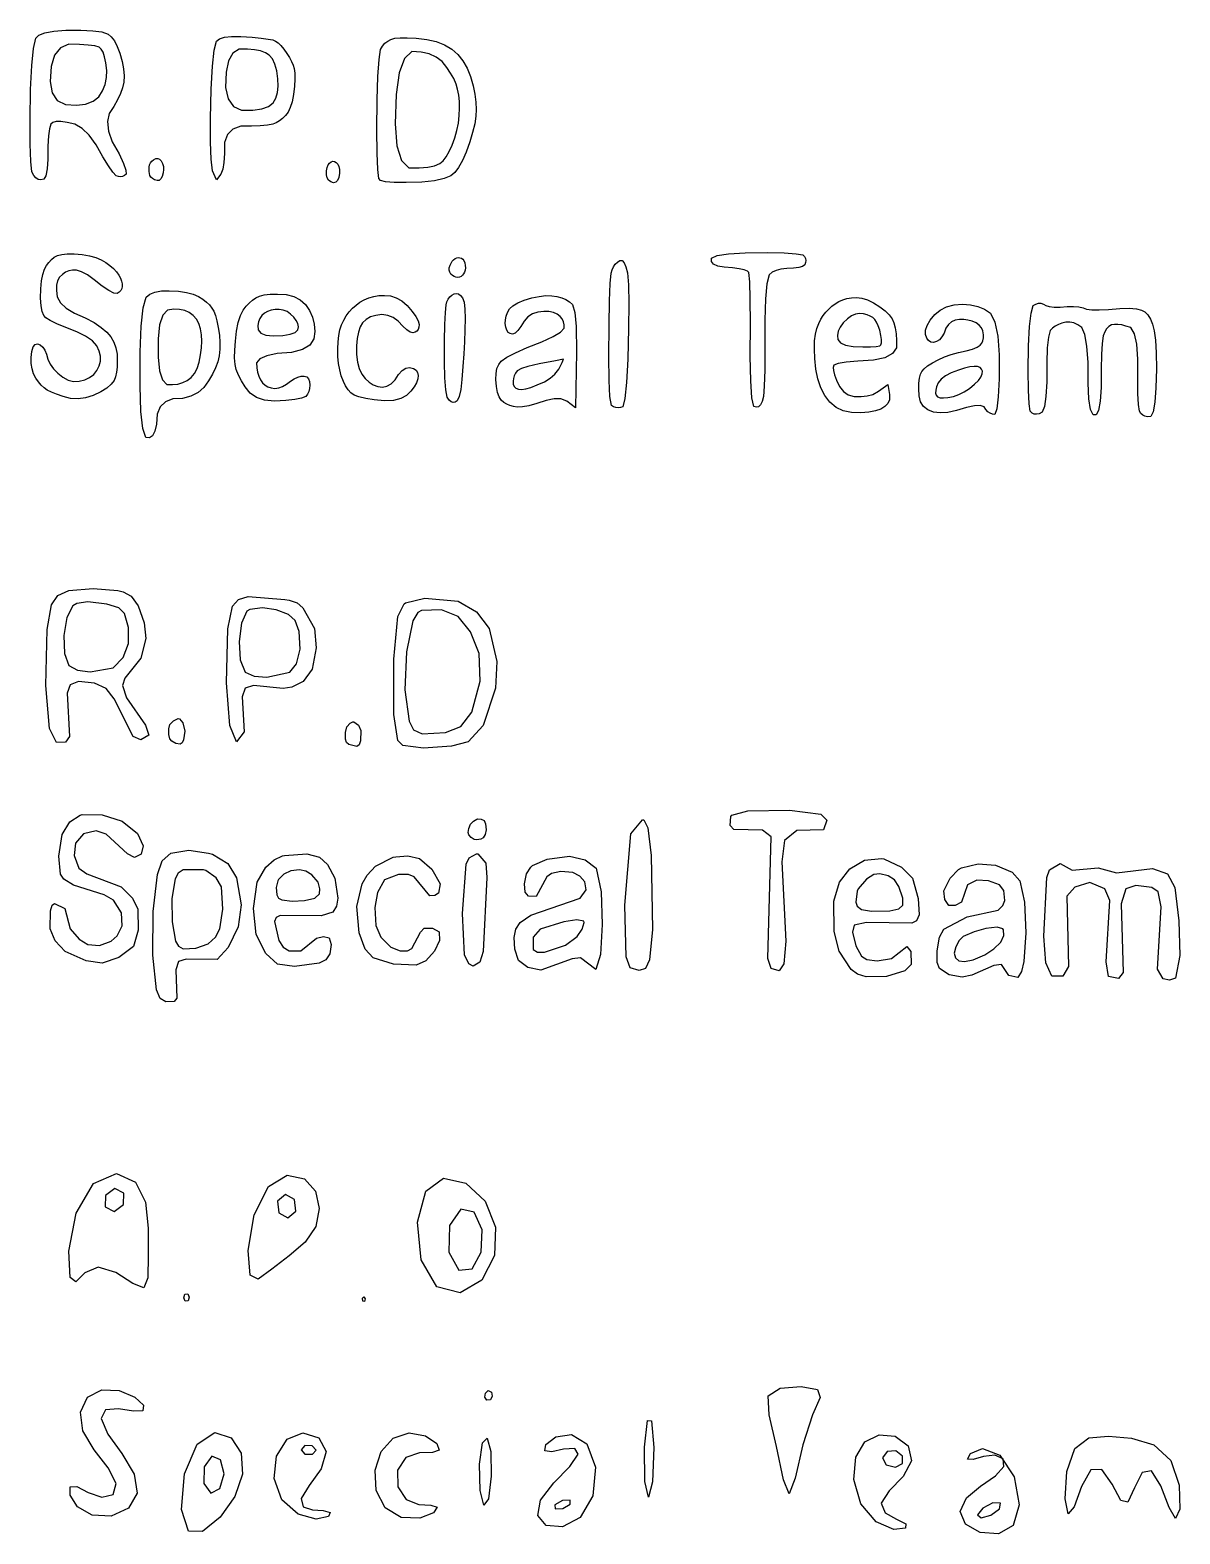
# Model space of a CAD drawing. Header units: millimetres. Extents: x -0.3 to 47.1, y -12.7 to 18.
# Drawn here: x 24.7 to 47.14, y -12.48 to 16.86 of the extents above; entities that cross this region are included whole.
import ezdxf

# ---------------------------------------------------------------- set-up
doc = ezdxf.new("R2010")
doc.units = ezdxf.units.MM
for name, color, linetype in [('catmull', 4, 'Continuous'), ('chalkin', 5, 'Continuous'), ('gaussian', 6, 'Continuous')]:
    doc.layers.add(name, color=color, linetype=linetype)

msp = doc.modelspace()

# ---------------------------------------------------------------- linework, layer by layer
at = {"layer": 'catmull'}
for points in [[(26.518, 5.903), (26.669, 5.817), (26.81, 5.626), (26.923, 5.298), (26.957, 4.991), (26.858, 4.611), (26.55, 4.219), (26.502, 4.072), (26.583, 3.833), (26.954, 3.303), (27.016, 3.106), (26.863, 3.018), (26.709, 3.079), (26.342, 3.815), (26.187, 4.014), (25.958, 4.121), (25.646, 4.156), (25.485, 4.085), (25.424, 3.927), (25.469, 3.077), (25.394, 2.968), (25.218, 2.963), (25.077, 3.236), (25.009, 4.074), (25.034, 5.165), (25.119, 5.646), (25.238, 5.83), (25.457, 5.927), (25.931, 5.969), (26.409, 5.931)], [(25.533, 5.629), (25.417, 5.399), (25.361, 5.05), (25.372, 4.699), (25.458, 4.462), (25.626, 4.373), (25.87, 4.342), (26.32, 4.42), (26.514, 4.622), (26.618, 4.892), (26.621, 5.209), (26.543, 5.48), (26.433, 5.589), (26.198, 5.662), (25.827, 5.706), (25.609, 5.674)], [(29.757, 5.737), (29.911, 5.685), (30.022, 5.587), (30.25, 5.189), (30.279, 4.812), (30.204, 4.395), (30.028, 4.155), (29.805, 4.041), (29.637, 4.018), (29.057, 4.076), (28.895, 4.023), (28.841, 3.855), (28.879, 3.17), (28.73, 2.979), (28.597, 3.294), (28.535, 4.126), (28.559, 5.179), (28.647, 5.621), (28.767, 5.755), (28.956, 5.811), (29.673, 5.755)], [(28.928, 5.522), (28.826, 5.291), (28.781, 4.934), (28.802, 4.575), (28.895, 4.337), (29.071, 4.257), (29.321, 4.239), (29.765, 4.337), (29.901, 4.497), (29.972, 4.783), (29.949, 5.127), (29.873, 5.34), (29.745, 5.46), (29.503, 5.549), (29.236, 5.591), (28.986, 5.56)], [(32.026, 5.687), (32.401, 5.776), (33.052, 5.72), (33.412, 5.511), (33.657, 5.187), (33.807, 4.544), (33.782, 4.023), (33.538, 3.297), (33.245, 2.978), (32.921, 2.89), (32.377, 2.855), (31.976, 2.905), (31.874, 3.003), (31.796, 3.51), (31.795, 4.588), (31.877, 5.422), (32, 5.665)], [(32.266, 5.497), (32.17, 5.336), (32.043, 4.734), (32.014, 3.99), (32.097, 3.38), (32.183, 3.211), (32.351, 3.131), (32.805, 3.159), (33.105, 3.274), (33.319, 3.557), (33.481, 4.16), (33.464, 4.699), (33.291, 5.125), (33.055, 5.418), (32.725, 5.549), (32.336, 5.541)], [(27.612, 3.426), (27.681, 3.345), (27.721, 3.184), (27.694, 3.017), (27.664, 2.955), (27.625, 2.932), (27.543, 2.946), (27.464, 2.988), (27.426, 3.036), (27.409, 3.118), (27.408, 3.228), (27.427, 3.317), (27.495, 3.388), (27.592, 3.429)], [(31.015, 3.368), (31.109, 3.304), (31.156, 3.199), (31.146, 2.998), (31.118, 2.918), (31.077, 2.888), (30.919, 2.926), (30.875, 2.963), (30.852, 3.027), (30.853, 3.158), (30.883, 3.269), (30.943, 3.339), (30.999, 3.367)], [(25.715, 1.555), (26.109, 1.549), (26.498, 1.431), (26.795, 1.19), (26.908, 0.946), (26.865, 0.787), (26.734, 0.718), (26.603, 0.789), (26.185, 1.176), (25.99, 1.242), (25.739, 1.18), (25.583, 1), (25.562, 0.759), (25.649, 0.511), (25.807, 0.4), (26.477, 0.147), (26.7, -0.073), (26.802, -0.287), (26.809, -0.697), (26.718, -1.014), (26.432, -1.234), (26.104, -1.344), (25.794, -1.299), (25.383, -1.114), (25.19, -0.906), (25.094, -0.673), (25.095, -0.319), (25.128, -0.212), (25.173, -0.178), (25.375, -0.276), (25.483, -0.673), (25.659, -0.871), (25.825, -0.978), (26.055, -0.995), (26.284, -0.911), (26.398, -0.807), (26.494, -0.614), (26.485, -0.359), (26.328, -0.11), (26.146, -0.006), (25.546, 0.182), (25.36, 0.297), (25.293, 0.395), (25.259, 0.748), (25.323, 1.169), (25.475, 1.414), (25.678, 1.545)], [(33.434, 1.472), (33.5, 1.469), (33.558, 1.439), (33.589, 1.373), (33.602, 1.257), (33.582, 1.171), (33.539, 1.103), (33.494, 1.074), (33.419, 1.061), (33.365, 1.073), (33.306, 1.111), (33.26, 1.164), (33.249, 1.206), (33.262, 1.288), (33.296, 1.368), (33.351, 1.431), (33.417, 1.468)], [(38.395, 1.546), (38.702, 1.632), (39.517, 1.645), (40.126, 1.563), (40.245, 1.449), (40.184, 1.257), (39.662, 1.248), (39.422, 1.049), (39.368, 0.634), (39.447, -0.912), (39.405, -1.352), (39.318, -1.492), (39.161, -1.443), (39.094, -1.25), (39.157, 1.124), (38.989, 1.255), (38.433, 1.264), (38.357, 1.345), (38.374, 1.52)], [(36.672, 1.455), (36.751, 1.295), (36.817, 0.757), (36.844, -0.688), (36.786, -1.276), (36.71, -1.449), (36.587, -1.488), (36.409, -1.432), (36.329, -1.219), (36.306, -0.213), (36.421, 1.183), (36.652, 1.457)], [(28.258, 0.784), (28.557, 0.601), (28.73, 0.321), (28.821, -0.203), (28.758, -0.632), (28.567, -1.039), (28.349, -1.269), (27.743, -1.263), (27.595, -1.311), (27.543, -1.474), (27.565, -2.022), (27.509, -2.09), (27.346, -2.096), (27.235, -2.03), (27.164, -1.86), (27.092, -1.188), (27.103, -0.334), (27.184, 0.388), (27.275, 0.653), (27.448, 0.802), (27.794, 0.86), (28.18, 0.807)], [(29.666, 0.76), (30.1, 0.788), (30.345, 0.726), (30.504, 0.583), (30.647, 0.314), (30.703, -0.073), (30.678, -0.23), (30.61, -0.35), (30.382, -0.417), (29.577, -0.409), (29.5, -0.45), (29.467, -0.531), (29.554, -0.902), (29.637, -1.027), (29.755, -1.099), (29.98, -1.104), (30.287, -0.855), (30.424, -0.824), (30.535, -0.847), (30.576, -0.979), (30.551, -1.163), (30.472, -1.276), (30.343, -1.341), (29.861, -1.41), (29.525, -1.361), (29.3, -1.151), (29.112, -0.781), (29.061, -0.278), (29.132, 0.24), (29.299, 0.533), (29.46, 0.672), (29.625, 0.75)], [(31.835, 0.735), (32.069, 0.753), (32.299, 0.702), (32.541, 0.49), (32.704, 0.208), (32.672, 0.023), (32.595, -0.024), (32.498, -0.027), (32.194, 0.339), (32.086, 0.386), (31.888, 0.389), (31.618, 0.285), (31.477, 0.039), (31.425, -0.254), (31.443, -0.609), (31.541, -0.838), (31.736, -1.029), (31.923, -1.099), (32.067, -1.101), (32.151, -1.055), (32.316, -0.735), (32.39, -0.657), (32.552, -0.658), (32.68, -0.731), (32.687, -0.899), (32.593, -1.109), (32.424, -1.299), (32.231, -1.382), (31.79, -1.36), (31.396, -1.235), (31.236, -1.071), (31.119, -0.748), (31.077, -0.235), (31.177, 0.208), (31.276, 0.376), (31.442, 0.549), (31.787, 0.725)], [(33.434, 0.793), (33.591, 0.611), (33.615, 0.33), (33.541, -1.115), (33.475, -1.32), (33.346, -1.403), (33.263, -1.357), (33.177, -1.178), (33.134, -0.373), (33.207, 0.592), (33.269, 0.713), (33.412, 0.793)], [(34.502, 0.561), (34.786, 0.686), (35.227, 0.744), (35.529, 0.677), (35.747, 0.512), (35.845, 0.048), (35.864, -0.586), (35.828, -1.176), (35.736, -1.468), (35.438, -1.236), (35.274, -1.258), (34.665, -1.479), (34.411, -1.427), (34.23, -1.291), (34.157, -1.072), (34.144, -0.842), (34.176, -0.676), (34.259, -0.552), (34.468, -0.408), (35.436, -0.074), (35.549, 0.087), (35.521, 0.246), (35.428, 0.356), (35.289, 0.428), (35.055, 0.445), (34.874, 0.404), (34.784, 0.34), (34.577, -0.044), (34.424, -0.037), (34.358, 0.045), (34.344, 0.208), (34.385, 0.398), (34.471, 0.533)], [(41.36, 0.693), (41.701, 0.528), (41.916, 0.314), (42.027, -0.078), (42.05, -0.397), (41.997, -0.516), (41.904, -0.564), (41.02, -0.55), (40.779, -0.598), (40.747, -0.739), (40.813, -1.006), (40.924, -1.203), (41.024, -1.271), (41.231, -1.298), (41.509, -1.253), (41.805, -1.014), (41.887, -1.112), (41.89, -1.369), (41.767, -1.489), (41.409, -1.602), (41.013, -1.609), (40.846, -1.559), (40.721, -1.467), (40.489, -1.108), (40.386, -0.722), (40.381, -0.131), (40.49, 0.238), (40.697, 0.495), (40.979, 0.669), (41.31, 0.703)], [(42.875, 0.519), (43.198, 0.597), (43.538, 0.569), (43.864, 0.43), (44.01, 0.263), (44.106, -0.155), (44.128, -0.751), (44.087, -1.308), (44.046, -1.504), (43.973, -1.622), (43.795, -1.584), (43.654, -1.369), (43.503, -1.387), (43.076, -1.574), (42.884, -1.617), (42.63, -1.57), (42.445, -1.443), (42.402, -1.327), (42.399, -1.099), (42.443, -0.834), (42.527, -0.681), (42.983, -0.441), (43.587, -0.309), (43.683, -0.218), (43.718, -0.119), (43.702, 0.075), (43.612, 0.189), (43.398, 0.264), (43.175, 0.275), (42.989, 0.188), (42.875, -0.151), (42.749, -0.217), (42.627, -0.218), (42.547, -0.098), (42.527, 0.072), (42.651, 0.316), (42.816, 0.482)], [(44.59, 0.478), (44.797, 0.602), (45.035, 0.471), (45.542, 0.519), (45.895, 0.417), (46.598, 0.503), (46.891, 0.4), (47.034, 0.136), (47.117, -0.514), (47.136, -1.193), (47.049, -1.634), (46.929, -1.677), (46.809, -1.65), (46.701, -1.46), (46.767, -0.246), (46.71, 0.047), (46.585, 0.135), (46.273, 0.174), (46.082, 0.106), (45.989, -0.185), (46.027, -1.521), (45.934, -1.64), (45.741, -1.601), (45.696, -1.319), (45.769, -0.119), (45.669, 0.108), (45.38, 0.233), (45.083, 0.139), (44.929, -0.035), (44.963, -1.405), (44.849, -1.593), (44.637, -1.599), (44.52, -1.334), (44.48, -0.813), (44.541, 0.331)], [(28.084, 0.478), (27.688, 0.477), (27.587, 0.412), (27.53, 0.3), (27.468, -0.081), (27.471, -0.538), (27.538, -0.91), (27.595, -1.013), (27.687, -1.061), (27.931, -1.051), (28.173, -0.963), (28.32, -0.837), (28.403, -0.674), (28.462, -0.289), (28.432, 0.147), (28.332, 0.323), (28.129, 0.463)], [(29.533, 0.263), (29.503, 0.133), (29.512, -0.009), (29.55, -0.077), (29.609, -0.107), (29.811, -0.134), (30.054, -0.122), (30.254, -0.077), (30.344, 0.008), (30.356, 0.107), (30.32, 0.24), (30.196, 0.382), (30.08, 0.453), (29.957, 0.477), (29.785, 0.457), (29.652, 0.394), (29.549, 0.292)], [(40.838, 0.064), (40.814, -0.153), (40.84, -0.23), (40.922, -0.292), (41.119, -0.327), (41.472, -0.321), (41.652, -0.285), (41.732, -0.209), (41.727, -0.071), (41.654, 0.155), (41.565, 0.285), (41.442, 0.36), (41.282, 0.399), (41.161, 0.387), (41.019, 0.298), (40.86, 0.11)], [(35.504, -0.524), (35.367, -0.5), (35.113, -0.536), (34.651, -0.681), (34.519, -0.838), (34.513, -1.076), (34.599, -1.127), (34.739, -1.126), (35.147, -0.99), (35.375, -0.825), (35.473, -0.679), (35.513, -0.55)], [(43.679, -0.673), (43.569, -0.642), (43.35, -0.668), (43.12, -0.728), (42.908, -0.824), (42.829, -0.898), (42.76, -1.023), (42.733, -1.146), (42.758, -1.237), (42.822, -1.294), (42.929, -1.31), (43.102, -1.276), (43.329, -1.182), (43.505, -1.065), (43.643, -0.931), (43.698, -0.8), (43.69, -0.691)]]:
    msp.add_lwpolyline(points, close=True, dxfattribs=at)
at = {"layer": 'chalkin'}
for points in [[(26.221, 16.784), (26.285, 16.73), (26.345, 16.65), (26.4, 16.543), (26.45, 16.41), (26.496, 16.251), (26.524, 16.104), (26.534, 15.969), (26.527, 15.847), (26.502, 15.737), (26.461, 15.621), (26.404, 15.499), (26.331, 15.371), (26.242, 15.236), (26.208, 15.076), (26.229, 14.891), (26.304, 14.68), (26.435, 14.444), (26.524, 14.26), (26.571, 14.129), (26.577, 14.05), (26.542, 14.023), (26.505, 14.006), (26.466, 14), (26.424, 14.004), (26.381, 14.019), (26.315, 14.088), (26.229, 14.212), (26.12, 14.391), (25.989, 14.625), (25.854, 14.809), (25.715, 14.943), (25.57, 15.026), (25.421, 15.059), (25.3, 15.076), (25.207, 15.076), (25.142, 15.059), (25.104, 15.026), (25.076, 14.938), (25.058, 14.795), (25.048, 14.597), (25.048, 14.345), (25.034, 14.153), (25.006, 14.021), (24.965, 13.95), (24.909, 13.94), (24.858, 13.949), (24.812, 13.978), (24.772, 14.027), (24.737, 14.095), (24.713, 14.297), (24.701, 14.633), (24.699, 15.101), (24.71, 15.704), (24.732, 16.171), (24.766, 16.504), (24.812, 16.701), (24.87, 16.763), (24.987, 16.81), (25.162, 16.842), (25.395, 16.859), (25.687, 16.861), (25.922, 16.849), (26.1, 16.824)], [(29.438, 16.668), (29.487, 16.647), (29.54, 16.61), (29.595, 16.558), (29.652, 16.489), (29.712, 16.404), (29.762, 16.324), (29.803, 16.248), (29.833, 16.177), (29.854, 16.111), (29.865, 16.02), (29.866, 15.905), (29.857, 15.766), (29.838, 15.603), (29.812, 15.463), (29.776, 15.348), (29.733, 15.258), (29.681, 15.192), (29.625, 15.135), (29.565, 15.089), (29.501, 15.052), (29.433, 15.025), (29.33, 15.005), (29.192, 14.991), (29.02, 14.984), (28.812, 14.984), (28.656, 14.931), (28.551, 14.825), (28.496, 14.665), (28.492, 14.451), (28.479, 14.279), (28.458, 14.149), (28.42, 14.048), (28.336, 13.941), (28.262, 14.118), (28.232, 14.342), (28.221, 14.672), (28.222, 15.128), (28.235, 15.71), (28.258, 16.157), (28.292, 16.47), (28.337, 16.648), (28.393, 16.692), (28.491, 16.721), (28.629, 16.735), (28.809, 16.735), (29.031, 16.721), (29.21, 16.705), (29.345, 16.687)], [(25.112, 16.153), (25.093, 15.861), (25.133, 15.64), (25.231, 15.489), (25.388, 15.408), (25.603, 15.398), (25.783, 15.419), (25.928, 15.473), (26.038, 15.559), (26.113, 15.677), (26.164, 15.802), (26.192, 15.935), (26.196, 16.075), (26.178, 16.222), (26.153, 16.34), (26.123, 16.43), (26.088, 16.492), (26.046, 16.525), (25.962, 16.551), (25.836, 16.569), (25.667, 16.581), (25.456, 16.585), (25.293, 16.515), (25.178, 16.371)], [(28.523, 16.039), (28.514, 15.743), (28.562, 15.521), (28.667, 15.373), (28.828, 15.299), (29.045, 15.299), (29.221, 15.323), (29.354, 15.369), (29.446, 15.439), (29.496, 15.532), (29.527, 15.641), (29.541, 15.767), (29.536, 15.908), (29.513, 16.065), (29.478, 16.195), (29.429, 16.298), (29.367, 16.373), (29.293, 16.42), (29.197, 16.456), (29.079, 16.478), (28.939, 16.489), (28.777, 16.487), (28.654, 16.411), (28.569, 16.262)], [(31.741, 16.68), (31.814, 16.701), (31.92, 16.711), (32.06, 16.711), (32.233, 16.701), (32.44, 16.68), (32.625, 16.638), (32.787, 16.575), (32.928, 16.491), (33.046, 16.385), (33.146, 16.261), (33.229, 16.118), (33.294, 15.957), (33.342, 15.776), (33.376, 15.609), (33.397, 15.453), (33.404, 15.311), (33.398, 15.18), (33.375, 15.032), (33.335, 14.866), (33.28, 14.683), (33.207, 14.482), (33.134, 14.315), (33.061, 14.182), (32.987, 14.082), (32.912, 14.016), (32.78, 13.963), (32.591, 13.923), (32.344, 13.897), (32.039, 13.885), (31.803, 13.886), (31.636, 13.899), (31.536, 13.925), (31.505, 13.965), (31.483, 14.142), (31.471, 14.457), (31.468, 14.909), (31.474, 15.499), (31.488, 15.958), (31.51, 16.286), (31.539, 16.484), (31.577, 16.55), (31.623, 16.605), (31.678, 16.648)], [(31.842, 15.602), (31.821, 15.03), (31.856, 14.601), (31.946, 14.316), (32.091, 14.173), (32.292, 14.173), (32.459, 14.187), (32.593, 14.215), (32.693, 14.257), (32.759, 14.313), (32.821, 14.391), (32.88, 14.491), (32.936, 14.614), (32.988, 14.759), (33.028, 14.904), (33.057, 15.048), (33.074, 15.192), (33.079, 15.336), (33.076, 15.47), (33.064, 15.593), (33.042, 15.706), (33.012, 15.808), (32.966, 15.914), (32.905, 16.022), (32.829, 16.133), (32.738, 16.246), (32.624, 16.334), (32.488, 16.397), (32.328, 16.433), (32.146, 16.443), (32.004, 16.308), (31.903, 16.028)], [(27.259, 14.311), (27.286, 14.259), (27.301, 14.202), (27.305, 14.141), (27.298, 14.076), (27.279, 14.005), (27.253, 13.957), (27.219, 13.93), (27.177, 13.924), (27.127, 13.941), (27.087, 13.963), (27.058, 13.991), (27.038, 14.024), (27.028, 14.063), (27.023, 14.103), (27.022, 14.145), (27.025, 14.187), (27.033, 14.231), (27.049, 14.27), (27.075, 14.303), (27.11, 14.331), (27.153, 14.354), (27.192, 14.358), (27.228, 14.344)], [(30.672, 14.281), (30.705, 14.247), (30.727, 14.201), (30.737, 14.142), (30.736, 14.07), (30.724, 13.985), (30.7, 13.926), (30.666, 13.892), (30.621, 13.883), (30.565, 13.9), (30.524, 13.931), (30.497, 13.978), (30.484, 14.039), (30.486, 14.116), (30.496, 14.18), (30.514, 14.23), (30.539, 14.268), (30.572, 14.293), (30.606, 14.303), (30.639, 14.299)], [(25.558, 12.495), (25.715, 12.48), (25.856, 12.456), (25.98, 12.422), (26.088, 12.378), (26.179, 12.324), (26.259, 12.268), (26.327, 12.208), (26.384, 12.147), (26.429, 12.083), (26.464, 12.022), (26.486, 11.965), (26.498, 11.912), (26.498, 11.862), (26.488, 11.818), (26.468, 11.78), (26.439, 11.747), (26.399, 11.72), (26.331, 11.731), (26.234, 11.78), (26.107, 11.866), (25.952, 11.991), (25.817, 12.084), (25.701, 12.146), (25.604, 12.177), (25.528, 12.177), (25.456, 12.163), (25.39, 12.137), (25.329, 12.096), (25.273, 12.042), (25.235, 11.971), (25.216, 11.883), (25.214, 11.778), (25.231, 11.656), (25.295, 11.542), (25.407, 11.435), (25.566, 11.336), (25.773, 11.245), (25.947, 11.154), (26.089, 11.061), (26.199, 10.969), (26.275, 10.876), (26.334, 10.773), (26.374, 10.66), (26.396, 10.537), (26.4, 10.405), (26.397, 10.287), (26.385, 10.185), (26.366, 10.097), (26.339, 10.025), (26.282, 9.952), (26.195, 9.878), (26.078, 9.804), (25.931, 9.73), (25.784, 9.684), (25.637, 9.666), (25.49, 9.677), (25.343, 9.716), (25.218, 9.756), (25.115, 9.796), (25.033, 9.837), (24.973, 9.879), (24.916, 9.931), (24.864, 9.996), (24.814, 10.071), (24.769, 10.158), (24.738, 10.254), (24.723, 10.359), (24.722, 10.472), (24.737, 10.594), (24.762, 10.68), (24.797, 10.73), (24.842, 10.743), (24.898, 10.72), (24.947, 10.678), (24.988, 10.617), (25.022, 10.537), (25.049, 10.438), (25.094, 10.343), (25.158, 10.253), (25.239, 10.168), (25.338, 10.087), (25.441, 10.033), (25.546, 10.008), (25.655, 10.009), (25.767, 10.038), (25.862, 10.083), (25.941, 10.143), (26.003, 10.218), (26.048, 10.309), (26.071, 10.403), (26.071, 10.499), (26.048, 10.598), (26.003, 10.7), (25.915, 10.796), (25.784, 10.889), (25.612, 10.976), (25.396, 11.059), (25.224, 11.132), (25.094, 11.195), (25.008, 11.248), (24.965, 11.292), (24.933, 11.37), (24.913, 11.483), (24.905, 11.63), (24.91, 11.813), (24.923, 11.967), (24.946, 12.095), (24.978, 12.195), (25.019, 12.267), (25.065, 12.33), (25.116, 12.384), (25.172, 12.428), (25.232, 12.464), (25.316, 12.486), (25.425, 12.497)], [(33.087, 12.421), (33.118, 12.413), (33.144, 12.394), (33.165, 12.364), (33.18, 12.323), (33.191, 12.271), (33.194, 12.224), (33.189, 12.18), (33.178, 12.141), (33.159, 12.105), (33.137, 12.078), (33.11, 12.057), (33.079, 12.043), (33.044, 12.037), (33.009, 12.04), (32.975, 12.051), (32.941, 12.072), (32.908, 12.101), (32.887, 12.136), (32.878, 12.176), (32.88, 12.222), (32.895, 12.274), (32.913, 12.317), (32.936, 12.353), (32.963, 12.382), (32.994, 12.403), (33.025, 12.416), (33.056, 12.422)], [(36.325, 12.243), (36.356, 12.127), (36.375, 11.889), (36.383, 11.529), (36.378, 11.046), (36.361, 10.442), (36.337, 9.985), (36.305, 9.675), (36.265, 9.513), (36.218, 9.499), (36.172, 9.494), (36.127, 9.499), (36.084, 9.514), (36.043, 9.539), (36.013, 9.71), (35.996, 10.028), (35.99, 10.493), (35.996, 11.103), (36.006, 11.578), (36.019, 11.917), (36.036, 12.119), (36.057, 12.185), (36.085, 12.243), (36.119, 12.293), (36.16, 12.334), (36.207, 12.367), (36.251, 12.363), (36.29, 12.322)], [(38.65, 12.514), (39.083, 12.519), (39.415, 12.513), (39.647, 12.499), (39.779, 12.475), (39.81, 12.442), (39.829, 12.406), (39.836, 12.368), (39.832, 12.327), (39.815, 12.284), (39.77, 12.25), (39.697, 12.228), (39.595, 12.215), (39.464, 12.213), (39.351, 12.199), (39.256, 12.173), (39.178, 12.136), (39.118, 12.086), (39.074, 11.913), (39.046, 11.618), (39.034, 11.201), (39.039, 10.66), (39.036, 10.232), (39.025, 9.915), (39.008, 9.71), (38.983, 9.617), (38.952, 9.551), (38.914, 9.513), (38.871, 9.502), (38.821, 9.518), (38.785, 9.69), (38.762, 10.016), (38.753, 10.497), (38.757, 11.132), (38.753, 11.616), (38.742, 11.949), (38.723, 12.129), (38.696, 12.158), (38.634, 12.183), (38.538, 12.204), (38.407, 12.22), (38.241, 12.233), (38.118, 12.258), (38.036, 12.296), (37.996, 12.348), (37.998, 12.412), (38.108, 12.461), (38.325, 12.495)], [(27.988, 11.666), (28.071, 11.612), (28.142, 11.556), (28.201, 11.498), (28.248, 11.438), (28.283, 11.376), (28.316, 11.292), (28.345, 11.186), (28.37, 11.059), (28.393, 10.91), (28.404, 10.768), (28.402, 10.635), (28.387, 10.509), (28.36, 10.391), (28.317, 10.27), (28.258, 10.146), (28.183, 10.018), (28.092, 9.888), (27.977, 9.788), (27.837, 9.717), (27.673, 9.677), (27.484, 9.666), (27.339, 9.611), (27.238, 9.511), (27.18, 9.365), (27.166, 9.174), (27.136, 9.034), (27.091, 8.944), (27.031, 8.905), (26.955, 8.916), (26.899, 9.088), (26.863, 9.423), (26.846, 9.919), (26.849, 10.577), (26.87, 11.085), (26.907, 11.443), (26.963, 11.651), (27.035, 11.709), (27.134, 11.749), (27.261, 11.772), (27.414, 11.777), (27.594, 11.765), (27.75, 11.742), (27.881, 11.709)], [(29.527, 11.709), (29.697, 11.701), (29.844, 11.664), (29.969, 11.6), (30.072, 11.508), (30.153, 11.388), (30.21, 11.261), (30.243, 11.126), (30.253, 10.984), (30.238, 10.835), (30.158, 10.717), (30.012, 10.63), (29.8, 10.574), (29.523, 10.55), (29.316, 10.507), (29.181, 10.447), (29.116, 10.369), (29.122, 10.274), (29.137, 10.188), (29.161, 10.11), (29.193, 10.041), (29.235, 9.981), (29.284, 9.934), (29.341, 9.9), (29.406, 9.879), (29.478, 9.87), (29.552, 9.88), (29.626, 9.907), (29.702, 9.951), (29.778, 10.013), (29.851, 10.06), (29.921, 10.092), (29.986, 10.11), (30.049, 10.112), (30.097, 10.095), (30.131, 10.06), (30.151, 10.006), (30.157, 9.934), (30.153, 9.868), (30.139, 9.81), (30.114, 9.76), (30.079, 9.716), (29.996, 9.68), (29.867, 9.652), (29.69, 9.632), (29.467, 9.62), (29.276, 9.641), (29.117, 9.694), (28.992, 9.781), (28.898, 9.901), (28.823, 10.017), (28.765, 10.129), (28.724, 10.237), (28.702, 10.34), (28.691, 10.467), (28.692, 10.617), (28.705, 10.791), (28.73, 10.987), (28.763, 11.154), (28.806, 11.291), (28.857, 11.397), (28.917, 11.474), (28.979, 11.54), (29.042, 11.595), (29.107, 11.639), (29.173, 11.672), (29.265, 11.695), (29.383, 11.707)], [(31.616, 11.684), (31.732, 11.676), (31.844, 11.641), (31.951, 11.579), (32.055, 11.49), (32.154, 11.374), (32.227, 11.273), (32.274, 11.188), (32.294, 11.119), (32.288, 11.065), (32.272, 11.022), (32.247, 10.988), (32.213, 10.966), (32.17, 10.953), (32.115, 10.969), (32.049, 11.012), (31.971, 11.084), (31.882, 11.183), (31.785, 11.254), (31.679, 11.296), (31.565, 11.31), (31.443, 11.296), (31.34, 11.265), (31.255, 11.217), (31.188, 11.153), (31.141, 11.072), (31.105, 10.97), (31.081, 10.846), (31.069, 10.7), (31.069, 10.532), (31.086, 10.384), (31.121, 10.257), (31.172, 10.15), (31.24, 10.063), (31.315, 9.994), (31.395, 9.943), (31.482, 9.911), (31.576, 9.896), (31.663, 9.912), (31.745, 9.959), (31.821, 10.036), (31.891, 10.144), (31.962, 10.22), (32.034, 10.264), (32.106, 10.277), (32.178, 10.259), (32.23, 10.227), (32.262, 10.183), (32.274, 10.125), (32.266, 10.055), (32.239, 9.98), (32.194, 9.901), (32.129, 9.819), (32.047, 9.732), (31.934, 9.671), (31.791, 9.637), (31.618, 9.629), (31.415, 9.648), (31.248, 9.673), (31.116, 9.704), (31.021, 9.741), (30.961, 9.784), (30.906, 9.843), (30.856, 9.918), (30.812, 10.008), (30.772, 10.114), (30.742, 10.23), (30.72, 10.357), (30.707, 10.496), (30.703, 10.645), (30.708, 10.781), (30.723, 10.904), (30.746, 11.014), (30.779, 11.112), (30.82, 11.202), (30.869, 11.286), (30.925, 11.363), (30.99, 11.434), (31.06, 11.496), (31.137, 11.551), (31.219, 11.598), (31.308, 11.638), (31.404, 11.665), (31.507, 11.681)], [(33.099, 11.686), (33.139, 11.641), (33.167, 11.551), (33.183, 11.416), (33.188, 11.237), (33.182, 11.013), (33.173, 10.782), (33.161, 10.544), (33.145, 10.299), (33.126, 10.046), (33.102, 9.85), (33.072, 9.71), (33.036, 9.627), (32.995, 9.6), (32.954, 9.594), (32.915, 9.608), (32.877, 9.644), (32.84, 9.7), (32.812, 9.843), (32.795, 10.074), (32.787, 10.392), (32.789, 10.798), (32.795, 11.118), (32.804, 11.352), (32.817, 11.5), (32.833, 11.562), (32.857, 11.615), (32.888, 11.658), (32.927, 11.692), (32.972, 11.717), (33.016, 11.725), (33.059, 11.714)], [(34.339, 11.591), (34.492, 11.637), (34.633, 11.667), (34.761, 11.681), (34.877, 11.68), (34.98, 11.663), (35.073, 11.638), (35.155, 11.604), (35.226, 11.561), (35.286, 11.509), (35.329, 11.349), (35.355, 11.081), (35.361, 10.584), (35.343, 9.494), (35.175, 9.624), (35.055, 9.667), (34.927, 9.666), (34.771, 9.635), (34.589, 9.575), (34.434, 9.533), (34.305, 9.51), (34.204, 9.504), (34.129, 9.516), (34.061, 9.536), (33.999, 9.563), (33.943, 9.597), (33.893, 9.639), (33.853, 9.704), (33.822, 9.793), (33.8, 9.906), (33.788, 10.042), (33.791, 10.16), (33.81, 10.26), (33.844, 10.34), (33.893, 10.403), (34.003, 10.478), (34.171, 10.566), (34.4, 10.667), (34.687, 10.78), (34.904, 10.882), (35.049, 10.971), (35.122, 11.047), (35.124, 11.112), (35.111, 11.171), (35.083, 11.226), (35.041, 11.276), (34.983, 11.322), (34.91, 11.353), (34.823, 11.369), (34.722, 11.372), (34.606, 11.359), (34.503, 11.323), (34.414, 11.264), (34.339, 11.182), (34.276, 11.076), (34.218, 10.999), (34.163, 10.951), (34.112, 10.93), (34.064, 10.939), (34.026, 10.964), (33.999, 11.005), (33.98, 11.063), (33.972, 11.138), (33.975, 11.211), (33.99, 11.282), (34.016, 11.352), (34.053, 11.42), (34.119, 11.483), (34.214, 11.54)], [(41.156, 11.54), (41.282, 11.464), (41.385, 11.386), (41.465, 11.307), (41.521, 11.228), (41.554, 11.147), (41.579, 11.05), (41.596, 10.937), (41.604, 10.808), (41.604, 10.663), (41.529, 10.551), (41.379, 10.47), (41.154, 10.421), (40.853, 10.405), (40.625, 10.382), (40.469, 10.354), (40.384, 10.321), (40.372, 10.281), (40.377, 10.22), (40.398, 10.137), (40.437, 10.033), (40.493, 9.907), (40.569, 9.811), (40.664, 9.747), (40.779, 9.714), (40.913, 9.712), (41.035, 9.725), (41.142, 9.754), (41.257, 9.814), (41.438, 9.949), (41.471, 9.749), (41.466, 9.647), (41.434, 9.578), (41.378, 9.518), (41.3, 9.469), (41.195, 9.432), (41.065, 9.408), (40.908, 9.397), (40.726, 9.399), (40.565, 9.434), (40.425, 9.501), (40.307, 9.601), (40.209, 9.734), (40.131, 9.885), (40.072, 10.056), (40.032, 10.246), (40.012, 10.455), (40.003, 10.639), (40.008, 10.797), (40.024, 10.93), (40.053, 11.038), (40.088, 11.135), (40.128, 11.221), (40.174, 11.296), (40.226, 11.36), (40.282, 11.419), (40.344, 11.473), (40.409, 11.522), (40.48, 11.565), (40.556, 11.599), (40.639, 11.624), (40.728, 11.64), (40.823, 11.646), (40.926, 11.631), (41.037, 11.596)], [(42.73, 11.5), (42.896, 11.512), (43.05, 11.502), (43.191, 11.47), (43.321, 11.416), (43.439, 11.339), (43.527, 11.165), (43.584, 10.893), (43.61, 10.523), (43.606, 10.055), (43.591, 9.705), (43.564, 9.474), (43.525, 9.362), (43.476, 9.368), (43.43, 9.386), (43.387, 9.416), (43.348, 9.458), (43.313, 9.512), (43.239, 9.537), (43.125, 9.533), (42.971, 9.5), (42.779, 9.438), (42.607, 9.402), (42.456, 9.393), (42.326, 9.41), (42.216, 9.453), (42.132, 9.52), (42.075, 9.61), (42.045, 9.723), (42.041, 9.86), (42.044, 9.976), (42.054, 10.071), (42.072, 10.146), (42.097, 10.2), (42.144, 10.255), (42.213, 10.312), (42.305, 10.37), (42.419, 10.43), (42.542, 10.484), (42.674, 10.53), (42.816, 10.57), (42.967, 10.603), (43.088, 10.638), (43.18, 10.674), (43.241, 10.712), (43.272, 10.751), (43.292, 10.799), (43.303, 10.855), (43.303, 10.919), (43.292, 10.992), (43.265, 11.054), (43.22, 11.107), (43.159, 11.15), (43.08, 11.183), (43, 11.205), (42.918, 11.215), (42.835, 11.214), (42.75, 11.202), (42.677, 11.169), (42.617, 11.116), (42.57, 11.043), (42.535, 10.95), (42.493, 10.876), (42.444, 10.821), (42.389, 10.786), (42.327, 10.769), (42.274, 10.775), (42.23, 10.803), (42.196, 10.853), (42.171, 10.925), (42.174, 11.008), (42.205, 11.1), (42.264, 11.202), (42.351, 11.314), (42.458, 11.4), (42.584, 11.463)], [(44.274, 11.486), (44.326, 11.517), (44.376, 11.533), (44.424, 11.533), (44.472, 11.517), (44.517, 11.486), (44.586, 11.466), (44.68, 11.455), (44.797, 11.455), (44.937, 11.466), (45.06, 11.467), (45.163, 11.46), (45.248, 11.444), (45.314, 11.419), (45.419, 11.405), (45.562, 11.402), (45.743, 11.41), (45.962, 11.428), (46.143, 11.433), (46.285, 11.424), (46.388, 11.4), (46.452, 11.363), (46.509, 11.304), (46.559, 11.223), (46.601, 11.121), (46.636, 10.997), (46.661, 10.811), (46.674, 10.563), (46.677, 10.254), (46.668, 9.884), (46.647, 9.605), (46.613, 9.417), (46.566, 9.322), (46.506, 9.318), (46.454, 9.326), (46.411, 9.348), (46.375, 9.383), (46.348, 9.43), (46.329, 9.56), (46.316, 9.773), (46.311, 10.067), (46.313, 10.444), (46.292, 10.734), (46.246, 10.938), (46.177, 11.056), (46.083, 11.087), (45.999, 11.108), (45.923, 11.118), (45.857, 11.118), (45.799, 11.108), (45.748, 11.08), (45.705, 11.036), (45.668, 10.974), (45.639, 10.895), (45.618, 10.747), (45.603, 10.53), (45.596, 10.243), (45.596, 9.887), (45.58, 9.62), (45.549, 9.443), (45.503, 9.356), (45.441, 9.358), (45.393, 9.461), (45.361, 9.665), (45.344, 9.97), (45.342, 10.376), (45.321, 10.693), (45.281, 10.922), (45.221, 11.062), (45.142, 11.114), (45.064, 11.148), (44.987, 11.164), (44.909, 11.163), (44.833, 11.145), (44.764, 11.119), (44.703, 11.086), (44.65, 11.045), (44.604, 10.998), (44.57, 10.869), (44.547, 10.66), (44.536, 10.37), (44.536, 10), (44.521, 9.715), (44.492, 9.516), (44.449, 9.404), (44.391, 9.377), (44.339, 9.365), (44.292, 9.369), (44.251, 9.389), (44.216, 9.424), (44.192, 9.573), (44.178, 9.836), (44.175, 10.213), (44.184, 10.704), (44.203, 11.08), (44.233, 11.34)], [(27.504, 11.415), (27.38, 11.398), (27.287, 11.297), (27.226, 11.111), (27.196, 10.839), (27.199, 10.483), (27.228, 10.216), (27.285, 10.037), (27.369, 9.946), (27.481, 9.944), (27.584, 9.956), (27.678, 9.983), (27.764, 10.025), (27.84, 10.081), (27.905, 10.159), (27.958, 10.259), (27.999, 10.382), (28.028, 10.527), (28.045, 10.664), (28.05, 10.795), (28.043, 10.918), (28.025, 11.034), (27.992, 11.135), (27.944, 11.222), (27.882, 11.295), (27.805, 11.353), (27.717, 11.392), (27.616, 11.413)], [(29.146, 11.097), (29.15, 11.012), (29.201, 10.951), (29.298, 10.912), (29.442, 10.897), (29.632, 10.906), (29.777, 10.927), (29.875, 10.963), (29.927, 11.011), (29.934, 11.073), (29.922, 11.135), (29.893, 11.198), (29.847, 11.26), (29.783, 11.322), (29.714, 11.368), (29.64, 11.398), (29.562, 11.412), (29.479, 11.41), (29.404, 11.397), (29.335, 11.373), (29.274, 11.338), (29.22, 11.293), (29.181, 11.237), (29.156, 11.172)], [(40.454, 10.905), (40.46, 10.824), (40.513, 10.761), (40.612, 10.717), (40.758, 10.69), (40.951, 10.682), (41.101, 10.681), (41.21, 10.687), (41.277, 10.701), (41.302, 10.721), (41.314, 10.762), (41.314, 10.823), (41.302, 10.905), (41.277, 11.006), (41.248, 11.091), (41.216, 11.161), (41.181, 11.214), (41.141, 11.251), (41.092, 11.282), (41.033, 11.306), (40.964, 11.323), (40.885, 11.333), (40.806, 11.321), (40.727, 11.286), (40.646, 11.228), (40.566, 11.147), (40.507, 11.066), (40.469, 10.985)], [(34.951, 10.408), (34.631, 10.349), (34.409, 10.298), (34.285, 10.256), (34.205, 10.212), (34.17, 10.166), (34.145, 10.118), (34.129, 10.066), (34.123, 10.011), (34.127, 9.953), (34.146, 9.908), (34.179, 9.876), (34.227, 9.857), (34.289, 9.851), (34.371, 9.862), (34.472, 9.891), (34.593, 9.938), (34.734, 10.002), (34.85, 10.071), (34.941, 10.146), (35.018, 10.247), (35.08, 10.374), (35.111, 10.438)], [(43.186, 10.295), (43.12, 10.299), (43.035, 10.289), (42.933, 10.265), (42.812, 10.228), (42.673, 10.176), (42.562, 10.117), (42.477, 10.052), (42.419, 9.98), (42.388, 9.901), (42.371, 9.835), (42.369, 9.78), (42.381, 9.737), (42.408, 9.706), (42.455, 9.688), (42.523, 9.684), (42.61, 9.693), (42.718, 9.716), (42.823, 9.753), (42.927, 9.805), (43.028, 9.871), (43.128, 9.952), (43.203, 10.026), (43.254, 10.093), (43.28, 10.154), (43.282, 10.208), (43.267, 10.249), (43.235, 10.278)]]:
    msp.add_lwpolyline(points, close=True, dxfattribs=at)
at = {"layer": 'gaussian'}
for points in [[(26.383, -5.448), (26.758, -5.613), (26.952, -6.003), (27.001, -6.51), (27.005, -7.045), (26.999, -7.481), (26.922, -7.676), (26.704, -7.59), (26.372, -7.375), (26.031, -7.271), (25.768, -7.386), (25.593, -7.56), (25.48, -7.473), (25.455, -6.963), (25.596, -6.222), (25.937, -5.641)], [(29.719, -5.481), (30.052, -5.551), (30.268, -5.793), (30.343, -6.126), (30.275, -6.479), (30.068, -6.785), (29.753, -7.049), (29.416, -7.312), (29.148, -7.508), (28.991, -7.428), (28.957, -6.947), (29.073, -6.249), (29.351, -5.697)], [(32.422, -5.791), (32.768, -5.539), (33.201, -5.633), (33.579, -5.982), (33.784, -6.49), (33.763, -7.047), (33.515, -7.525), (33.093, -7.776), (32.639, -7.657), (32.33, -7.129), (32.259, -6.392)], [(26.174, -5.872), (26.167, -6.099), (26.343, -6.188), (26.521, -6.051), (26.527, -5.828), (26.356, -5.738)], [(29.53, -5.983), (29.553, -6.213), (29.731, -6.311), (29.882, -6.18), (29.858, -5.954), (29.684, -5.855)], [(32.885, -6.46), (32.87, -6.978), (33.066, -7.331), (33.327, -7.308), (33.502, -6.982), (33.518, -6.547), (33.364, -6.202), (33.102, -6.141)], [(27.775, -7.794), (27.805, -7.857), (27.781, -7.928), (27.727, -7.936), (27.697, -7.873), (27.72, -7.802)], [(31.214, -7.85), (31.24, -7.889), (31.225, -7.942), (31.19, -7.936), (31.183, -7.878)], [(26.097, -9.669), (26.441, -9.681), (26.744, -9.806), (26.914, -9.966), (26.901, -10.073), (26.715, -10.08), (26.428, -10.035), (26.174, -10.057), (26.086, -10.227), (26.218, -10.532), (26.491, -10.911), (26.73, -11.31), (26.786, -11.684), (26.618, -11.976), (26.284, -12.128), (25.912, -12.11), (25.623, -11.947), (25.48, -11.723), (25.485, -11.561), (25.611, -11.553), (25.83, -11.666), (26.099, -11.759), (26.323, -11.707), (26.381, -11.495), (26.223, -11.186), (25.948, -10.838), (25.729, -10.466), (25.681, -10.1), (25.817, -9.812)], [(39.334, -9.631), (39.746, -9.6), (40.063, -9.657), (40.116, -9.814), (39.967, -10.155), (39.776, -10.738), (39.627, -11.387), (39.513, -11.696), (39.401, -11.424), (39.263, -10.771), (39.12, -10.153), (39.099, -9.786)], [(33.64, -9.682), (33.7, -9.709), (33.718, -9.787), (33.681, -9.859), (33.615, -9.869), (33.571, -9.811), (33.583, -9.728)], [(36.826, -10.269), (36.872, -10.792), (36.845, -11.462), (36.767, -11.762), (36.697, -11.452), (36.687, -10.783), (36.744, -10.266)], [(28.306, -10.5), (28.623, -10.601), (28.816, -10.904), (28.845, -11.312), (28.698, -11.749), (28.408, -12.15), (28.067, -12.429), (27.789, -12.423), (27.657, -11.999), (27.715, -11.305), (27.96, -10.725)], [(30.024, -10.505), (30.331, -10.602), (30.475, -10.87), (30.377, -11.21), (30.145, -11.53), (29.992, -11.785), (30.028, -11.948), (30.208, -12.01), (30.421, -12.02), (30.556, -12.058), (30.521, -12.139), (30.285, -12.187), (29.929, -12.094), (29.615, -11.814), (29.465, -11.395), (29.508, -10.957), (29.713, -10.631)], [(32.095, -10.508), (32.412, -10.563), (32.634, -10.713), (32.684, -10.844), (32.552, -10.886), (32.299, -10.893), (32.034, -10.989), (31.872, -11.236), (31.876, -11.558), (32.036, -11.807), (32.283, -11.904), (32.519, -11.913), (32.641, -11.955), (32.571, -12.068), (32.303, -12.172), (31.942, -12.155), (31.63, -11.967), (31.455, -11.633), (31.434, -11.234), (31.55, -10.868), (31.783, -10.611)], [(34.955, -10.583), (35.262, -10.535), (35.564, -10.722), (35.729, -11.174), (35.683, -11.731), (35.435, -12.156), (35.085, -12.341), (34.771, -12.31), (34.608, -12.117), (34.662, -11.818), (34.918, -11.477), (35.231, -11.16), (35.397, -10.922), (35.329, -10.811), (35.11, -10.822), (34.88, -10.873), (34.745, -10.855), (34.764, -10.734)], [(41.578, -10.572), (41.832, -10.76), (41.9, -11.049), (41.736, -11.359), (41.463, -11.637), (41.308, -11.875), (41.385, -12.063), (41.607, -12.189), (41.789, -12.28), (41.78, -12.367), (41.553, -12.391), (41.21, -12.243), (40.912, -11.887), (40.773, -11.417), (40.812, -10.982), (40.99, -10.68), (41.264, -10.541)], [(29.986, -10.834), (30.062, -10.919), (30.21, -10.923), (30.28, -10.842), (30.203, -10.757), (30.058, -10.753)], [(33.616, -10.606), (33.687, -10.866), (33.698, -11.351), (33.642, -11.794), (33.554, -11.916), (33.483, -11.628), (33.471, -11.117), (33.526, -10.702)], [(43.284, -10.813), (43.621, -10.94), (43.899, -11.361), (43.996, -11.907), (43.882, -12.313), (43.598, -12.477), (43.239, -12.449), (42.95, -12.287), (42.85, -12.04), (42.972, -11.775), (43.246, -11.543), (43.535, -11.343), (43.701, -11.161), (43.685, -11.011), (43.524, -10.941), (43.303, -10.968), (43.102, -11.028), (42.993, -11.017), (43.046, -10.905)], [(44.932, -11.259), (45.087, -10.812), (45.361, -10.604), (45.741, -10.567), (46.189, -10.608), (46.628, -10.739), (46.958, -11.042), (47.122, -11.524), (47.133, -11.997), (47.05, -12.177), (46.923, -11.96), (46.765, -11.54), (46.581, -11.246), (46.398, -11.278), (46.246, -11.578), (46.119, -11.855), (45.983, -11.825), (45.814, -11.509), (45.61, -11.219), (45.4, -11.229), (45.218, -11.553), (45.071, -11.951), (44.956, -12.084), (44.897, -11.793)], [(28.244, -10.962), (28.095, -11.166), (28.088, -11.494), (28.227, -11.682), (28.402, -11.591), (28.484, -11.306), (28.416, -11.03)], [(41.332, -10.994), (41.405, -11.13), (41.585, -11.177), (41.725, -11.1), (41.723, -10.957), (41.591, -10.855), (41.42, -10.872)], [(35.237, -11.817), (35.085, -11.825), (34.941, -11.911), (34.947, -11.989), (35.095, -11.983), (35.241, -11.896)], [(43.633, -11.879), (43.487, -11.873), (43.288, -11.972), (43.186, -12.102), (43.258, -12.166), (43.449, -12.114), (43.616, -11.986)]]:
    msp.add_lwpolyline(points, close=True, dxfattribs=at)

doc.saveas('drawing.dxf')
